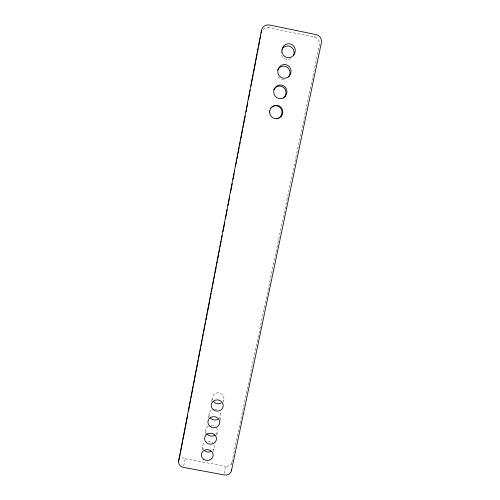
<?xml version="1.0" encoding="UTF-8"?>
<svg xmlns="http://www.w3.org/2000/svg" width="500" height="500" viewBox="0 0 500 500"><rect width="100%" height="100%" fill="white"/><g stroke="black" fill="none" stroke-linecap="round" stroke-linejoin="round"><path stroke-width="0.38" stroke-dasharray="2.5 1.88" d="M231.794 464.969L231.881 463.512M224.656 473.531L225.244 466.194A5.756 5.294 3.9 0 0 231.788 462.719M223.588 402.281L223.894 399.381M220.081 420.25L220.588 415.662M216.881 435.5L217.3 431.856M213.625 451.544L214.081 447.731M211.725 401.519L212.362 397.2M208.431 418.056L209.112 413.506M205.144 434.631L205.912 429.562M202.013 450.156L202.719 445.613M263.144 29.494A6.863 6.55 -85.2 0 1 268.894 27.769L269.125 26.381M183.725 465.931L185.169 458.738A5.769 5.312 8.1 0 1 180.769 455.225M231.969 462.062L319.406 45.138A6.844 6.525 -76.7 0 0 314.413 37.113L268.894 27.769M314.413 37.113L315.312 35.869M185.169 458.738L225.244 466.194M213.85 444.969A5.781 5.344 6 0 1 212.787 450.206M203.644 449.625A5.781 5.344 6 0 1 204.006 443.131M207.95 441.325A5.781 5.344 6 0 1 213.169 443.713M216.45 427.788A5.812 5.394 5.9 0 1 215.963 434.338M206.112 432.356A5.812 5.394 5.9 0 1 208.394 426.163M211.244 425.306A5.812 5.394 5.9 0 1 215.456 426.706M220.362 412.844A5.844 5.456 5.8 0 1 219.275 418.194M209.35 416.325A5.844 5.456 5.8 0 1 211.55 410.031M214.406 409.131A5.844 5.456 5.8 0 1 217.381 409.688M212.594 400.05A5.869 5.513 5.7 0 1 218.45 392.781A5.869 5.513 5.7 0 1 223.412 400.737M284.069 79.5A6.719 6.475 -80.4 0 1 277.45 75.15M290.8 58.606A6.794 6.513 -80.7 0 1 281.306 51.025"/><path stroke-width="0.75" d="M231.438 470.775L321.35 42.888A7.05 6.719 -76.6 0 0 316.212 34.625L269.363 25A7.069 6.744 -85.1 0 0 261.4 30.594L178.65 460.962A5.919 5.431 8.1 0 0 183.431 467.369L224.537 475A5.9 5.419 3.9 0 0 231.438 470.775L231.525 469.325M261.163 33.194L261.4 30.594M180.512 452.475L182.719 440.981M183.019 439.444L185.231 427.95M185.525 426.413L187.738 414.919M188.475 411.087L190.681 399.588M190.981 398.056L193.188 386.556M193.487 385.025L195.694 373.525M195.994 371.994L198.206 360.494M198.5 358.963L199.675 352.831M199.975 351.3L200.712 347.463M201.006 345.931L202.181 339.8M202.481 338.269L203.219 334.431M203.512 332.9L204.694 326.769M204.988 325.238L205.725 321.4M206.019 319.869L207.2 313.738M207.494 312.206L209.706 300.706M210 299.175L211.181 293.044M211.475 291.506L212.213 287.675M212.506 286.144L213.688 280.012M213.981 278.481L214.719 274.644M215.012 273.113L216.194 266.981M216.488 265.45L217.225 261.613M217.519 260.081L218.7 253.95M218.994 252.419L219.731 248.588M220.025 247.05L221.206 240.919M221.5 239.387L222.237 235.556M222.975 231.719L224.744 222.525M225.481 218.688L227.25 209.494M227.987 205.662L229.756 196.462M230.494 192.631L232.262 183.431M233 179.6L234.181 173.469M234.475 171.931L234.769 170.4M235.506 166.569L236.688 160.438M236.981 158.9L237.719 155.069M238.012 153.537L239.194 147.406M239.488 145.875L240.225 142.037M240.519 140.506L242.731 129.006M243.025 127.475L245.238 115.975M245.975 112.144L247.744 102.95M248.481 99.113L250.25 89.919M250.987 86.081L253.2 74.588M253.494 73.056L255.706 61.556M256 60.025L257.181 53.894M257.475 52.356L258.212 48.525M258.506 46.994L259.688 40.862M259.981 39.325L260.719 35.494M178.65 460.962L180.2 453.894M211.669 451.119A5.781 5.344 6 0 1 204.656 450.675M214.819 435.25A5.812 5.394 5.9 0 1 206.781 433.631M218.144 419.125A5.844 5.456 5.8 0 1 210.037 417.6M221.431 402.875A5.869 5.513 5.7 0 1 213.287 401.337M273.806 89.75A6.644 6.438 -80 0 1 283.856 87.662A6.644 6.438 -80 0 1 283.1 98.175M277.7 70.013A6.719 6.475 -80.4 0 1 287.081 67.138A6.719 6.475 -80.4 0 1 288.481 77.119M281.969 49.387A6.794 6.513 -80.7 0 1 290.656 46.706A6.794 6.513 -80.7 0 1 293.475 55.594M270.825 107.969A6.569 6.406 -79.4 0 1 281.262 109.106A6.569 6.406 -79.4 0 1 276.55 118.763M269.219 112.163A6.569 6.406 -79.4 0 1 269.344 111.025M203.4 459.113A5.931 5.463 5.9 0 0 213.081 456.112A5.931 5.463 5.9 0 0 205.287 449.831A5.931 5.463 5.9 0 0 203.4 459.113M206.594 442.775A5.962 5.525 5.9 0 0 216.381 439.875A5.962 5.525 5.9 0 0 208.65 433.425A5.962 5.525 5.9 0 0 206.594 442.775M209.956 426.369A5.994 5.581 5.8 0 0 219.744 423.3A5.994 5.581 5.8 0 0 211.881 416.887A5.994 5.581 5.8 0 0 209.956 426.369M213.287 409.731A6.025 5.644 5.7 0 0 223.131 406.631A6.025 5.644 5.7 0 0 215.231 400.15A6.025 5.644 5.7 0 0 213.287 409.731M281.2 116.438A6.756 6.587 -79.2 0 0 277.606 105.375A6.756 6.587 -79.2 0 0 270.012 114.175A6.756 6.587 -79.2 0 0 281.2 116.438M285.281 96.306A6.837 6.625 -79.9 0 0 281.681 85.113A6.837 6.625 -79.9 0 0 274.037 94.019A6.837 6.625 -79.9 0 0 285.281 96.306M289.519 75.806A6.919 6.662 -80.3 0 0 285.656 64.581A6.919 6.662 -80.3 0 0 278.156 73.775A6.919 6.662 -80.3 0 0 289.519 75.806M293.306 55.644A7 6.706 -80.7 0 0 290.4 43.956A7 6.706 -80.7 0 0 282.1 52.556A7 6.706 -80.7 0 0 293.306 55.644"/></g></svg>
